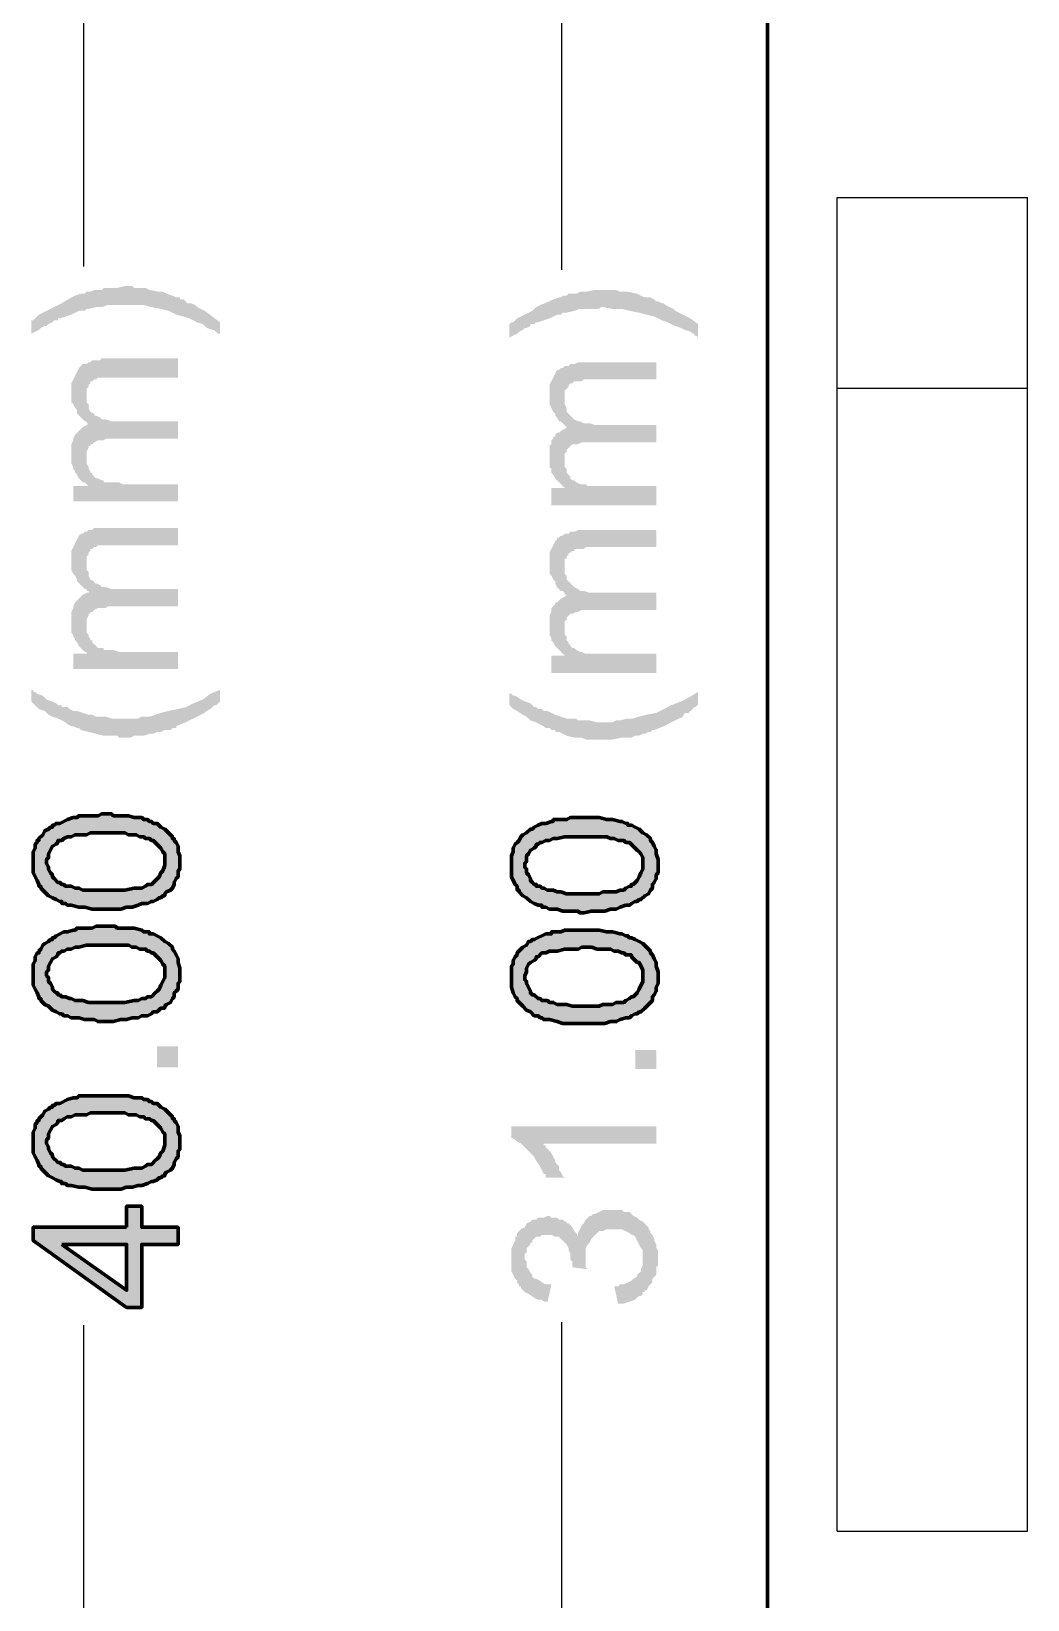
# Model space of a CAD drawing. Header units: millimetres. Extents: x 0.6 to 86.1, y 0.6 to 60.6.
# Drawn here: x 0.64 to 13.92, y 19.22 to 40.13 of the extents above; entities that cross this region are included whole.
import ezdxf

# ---------------------------------------------------------------- set-up
doc = ezdxf.new("R2010")
doc.units = ezdxf.units.MM
doc.layers.add('PDF3_0', color=7, linetype='Continuous')

msp = doc.modelspace()

# ---------------------------------------------------------------- hatches: boundary and pattern name
at = {"layer": 'PDF3_0', "true_color": 0x008000}
for points in [[(0.635, 36.277), (0.661, 36.277), (0.711, 36.328), (0.736, 36.353), (0.889, 36.43), (0.939, 36.454), (1.041, 36.505), (1.168, 36.582), (1.219, 36.607), (1.296, 36.633), (1.346, 36.633), (1.371, 36.658), (1.422, 36.658), (1.473, 36.683), (1.575, 36.683), (1.6, 36.709), (1.778, 36.709), (1.88, 36.734), (1.981, 36.734), (2.006, 36.709), (2.159, 36.709), (2.21, 36.683), (2.337, 36.658), (2.387, 36.658), (2.438, 36.633), (2.515, 36.607), (2.566, 36.582), (2.616, 36.582), (2.616, 36.556), (2.667, 36.556), (2.718, 36.505), (2.769, 36.505), (2.819, 36.48), (2.845, 36.454), (2.947, 36.404), (3.048, 36.328), (3.15, 36.251), (3.15, 36.099), (3.124, 36.099), (3.073, 36.15), (3.048, 36.15), (2.972, 36.176), (2.921, 36.227), (2.845, 36.251), (2.743, 36.302), (2.667, 36.328), (2.566, 36.353), (2.464, 36.404), (2.363, 36.43), (2.235, 36.454), (2.134, 36.48), (1.651, 36.48), (1.575, 36.454), (1.499, 36.454), (1.397, 36.43), (1.371, 36.43), (1.346, 36.404), (1.27, 36.404), (1.168, 36.353), (1.092, 36.328), (1.016, 36.302), (0.99, 36.302), (0.99, 36.277), (0.939, 36.277), (0.915, 36.251), (0.864, 36.227), (0.838, 36.201), (0.813, 36.201), (0.762, 36.176), (0.736, 36.15), (0.686, 36.125), (0.635, 36.099), (0.635, 36.251)], [(7.01, 36.227), (7.036, 36.251), (7.061, 36.251), (7.087, 36.277), (7.112, 36.302), (7.265, 36.379), (7.315, 36.404), (7.366, 36.454), (7.417, 36.48), (7.544, 36.531), (7.594, 36.556), (7.671, 36.582), (7.696, 36.582), (7.721, 36.607), (7.772, 36.607), (7.798, 36.633), (7.9, 36.633), (7.95, 36.658), (8.026, 36.658), (8.153, 36.683), (8.433, 36.683), (8.484, 36.658), (8.585, 36.658), (8.712, 36.633), (8.763, 36.607), (8.814, 36.582), (8.89, 36.582), (8.94, 36.556), (8.966, 36.531), (8.991, 36.531), (9.042, 36.505), (9.068, 36.505), (9.093, 36.48), (9.144, 36.454), (9.194, 36.43), (9.22, 36.404), (9.322, 36.353), (9.423, 36.302), (9.525, 36.227), (9.525, 36.048), (9.5, 36.074), (9.474, 36.074), (9.474, 36.099), (9.449, 36.099), (9.423, 36.125), (9.348, 36.15), (9.297, 36.176), (9.22, 36.201), (9.119, 36.251), (9.042, 36.277), (8.94, 36.328), (8.839, 36.353), (8.737, 36.379), (8.61, 36.404), (8.509, 36.43), (8.382, 36.43), (8.255, 36.454), (8.23, 36.454), (8.204, 36.43), (7.95, 36.43), (7.874, 36.404), (7.772, 36.379), (7.721, 36.379), (7.696, 36.353), (7.645, 36.353), (7.544, 36.302), (7.468, 36.277), (7.391, 36.251), (7.366, 36.251), (7.34, 36.227), (7.29, 36.227), (7.29, 36.201), (7.239, 36.176), (7.214, 36.176), (7.188, 36.15), (7.137, 36.125), (7.112, 36.099), (7.061, 36.074), (7.01, 36.048)], [(1.168, 35.363), (1.168, 35.388), (1.168, 35.439), (1.245, 35.591), (1.27, 35.642), (1.321, 35.693), (1.371, 35.693), (1.397, 35.718), (1.422, 35.718), (1.448, 35.744), (1.549, 35.744), (1.575, 35.769), (2.591, 35.769), (2.591, 35.515), (1.524, 35.515), (1.499, 35.489), (1.473, 35.489), (1.448, 35.464), (1.422, 35.464), (1.422, 35.439), (1.397, 35.414), (1.397, 35.388), (1.371, 35.363), (1.371, 35.185), (1.397, 35.16), (1.397, 35.109), (1.422, 35.058), (1.473, 35.032), (1.473, 35.007), (1.499, 35.007), (1.549, 34.982), (1.575, 34.956), (1.626, 34.956), (1.702, 34.931), (2.591, 34.931), (2.591, 34.702), (1.626, 34.702), (1.6, 34.677), (1.524, 34.677), (1.473, 34.651), (1.448, 34.626), (1.422, 34.626), (1.422, 34.601), (1.397, 34.601), (1.397, 34.575), (1.371, 34.524), (1.371, 34.372), (1.397, 34.321), (1.397, 34.296), (1.422, 34.27), (1.422, 34.245), (1.448, 34.245), (1.448, 34.219), (1.473, 34.195), (1.499, 34.169), (1.524, 34.169), (1.575, 34.144), (1.6, 34.144), (1.6, 34.118), (1.803, 34.118), (1.854, 34.093), (2.591, 34.093), (2.591, 33.864), (1.194, 33.864), (1.194, 34.067), (1.397, 34.067), (1.346, 34.118), (1.321, 34.118), (1.27, 34.169), (1.245, 34.219), (1.219, 34.245), (1.219, 34.27), (1.194, 34.296), (1.194, 34.321), (1.168, 34.372), (1.168, 34.626), (1.194, 34.677), (1.194, 34.702), (1.219, 34.753), (1.27, 34.804), (1.296, 34.829), (1.321, 34.854), (1.371, 34.88), (1.397, 34.905), (1.371, 34.905), (1.371, 34.931), (1.346, 34.931), (1.321, 34.956), (1.27, 35.007), (1.245, 35.032), (1.245, 35.083), (1.219, 35.109), (1.194, 35.16), (1.168, 35.185), (1.168, 35.337)], [(7.544, 35.312), (7.544, 35.337), (7.544, 35.363), (7.544, 35.414), (7.569, 35.464), (7.645, 35.617), (7.671, 35.617), (7.696, 35.642), (7.721, 35.642), (7.747, 35.667), (7.798, 35.667), (7.823, 35.693), (7.874, 35.693), (7.924, 35.718), (8.966, 35.718), (8.966, 35.489), (8.001, 35.489), (7.975, 35.464), (7.874, 35.464), (7.849, 35.439), (7.823, 35.439), (7.798, 35.414), (7.798, 35.388), (7.747, 35.337), (7.747, 35.16), (7.772, 35.109), (7.772, 35.058), (7.798, 35.032), (7.849, 34.982), (7.874, 34.956), (7.924, 34.931), (7.95, 34.931), (8.001, 34.905), (8.077, 34.905), (8.153, 34.88), (8.966, 34.88), (8.966, 34.651), (7.975, 34.651), (7.924, 34.626), (7.849, 34.626), (7.823, 34.601), (7.772, 34.55), (7.772, 34.524), (7.747, 34.499), (7.747, 34.321), (7.772, 34.296), (7.772, 34.245), (7.798, 34.219), (7.823, 34.195), (7.823, 34.169), (7.849, 34.144), (7.874, 34.144), (7.9, 34.118), (7.95, 34.093), (8.026, 34.093), (8.052, 34.067), (8.966, 34.067), (8.966, 33.813), (7.569, 33.813), (7.569, 34.042), (7.747, 34.042), (7.721, 34.067), (7.696, 34.093), (7.62, 34.169), (7.594, 34.219), (7.569, 34.245), (7.569, 34.296), (7.544, 34.321), (7.544, 34.601), (7.569, 34.626), (7.569, 34.677), (7.594, 34.702), (7.594, 34.728), (7.62, 34.728), (7.62, 34.753), (7.645, 34.779), (7.671, 34.779), (7.696, 34.804), (7.747, 34.829), (7.772, 34.854), (7.721, 34.905), (7.696, 34.931), (7.671, 34.931), (7.645, 34.982), (7.62, 35.007), (7.62, 35.032), (7.594, 35.058), (7.544, 35.16)], [(1.168, 33.128), (1.168, 33.153), (1.168, 33.203), (1.245, 33.356), (1.27, 33.407), (1.296, 33.432), (1.321, 33.432), (1.346, 33.458), (1.371, 33.458), (1.397, 33.483), (1.448, 33.483), (1.473, 33.509), (2.591, 33.509), (2.591, 33.28), (1.524, 33.28), (1.499, 33.254), (1.473, 33.254), (1.448, 33.229), (1.422, 33.229), (1.422, 33.203), (1.397, 33.179), (1.397, 33.153), (1.371, 33.128), (1.371, 32.95), (1.397, 32.925), (1.397, 32.874), (1.422, 32.823), (1.473, 32.797), (1.473, 32.772), (1.499, 32.772), (1.549, 32.747), (1.575, 32.721), (1.626, 32.721), (1.702, 32.696), (2.591, 32.696), (2.591, 32.467), (1.651, 32.467), (1.626, 32.442), (1.524, 32.442), (1.473, 32.416), (1.448, 32.391), (1.422, 32.391), (1.422, 32.366), (1.397, 32.366), (1.397, 32.34), (1.371, 32.289), (1.371, 32.112), (1.397, 32.086), (1.397, 32.061), (1.422, 32.035), (1.422, 32.01), (1.448, 32.01), (1.448, 31.984), (1.473, 31.96), (1.524, 31.909), (1.6, 31.909), (1.6, 31.883), (1.727, 31.883), (1.803, 31.858), (2.591, 31.858), (2.591, 31.629), (1.194, 31.629), (1.194, 31.832), (1.371, 31.832), (1.371, 31.858), (1.346, 31.858), (1.321, 31.883), (1.27, 31.934), (1.245, 31.984), (1.219, 32.01), (1.219, 32.035), (1.194, 32.061), (1.194, 32.086), (1.168, 32.112), (1.168, 32.391), (1.194, 32.442), (1.194, 32.467), (1.219, 32.518), (1.27, 32.569), (1.296, 32.594), (1.321, 32.619), (1.371, 32.645), (1.397, 32.645), (1.397, 32.67), (1.371, 32.67), (1.371, 32.696), (1.346, 32.696), (1.321, 32.721), (1.27, 32.772), (1.245, 32.797), (1.245, 32.823), (1.219, 32.874), (1.194, 32.899), (1.168, 32.95), (1.168, 33.102)], [(7.544, 33.077), (7.544, 33.102), (7.544, 33.128), (7.544, 33.179), (7.569, 33.229), (7.62, 33.331), (7.645, 33.356), (7.645, 33.382), (7.671, 33.382), (7.696, 33.407), (7.721, 33.407), (7.747, 33.432), (7.798, 33.432), (7.823, 33.458), (7.874, 33.458), (7.924, 33.483), (8.966, 33.483), (8.966, 33.254), (8.026, 33.254), (8.001, 33.229), (7.874, 33.229), (7.874, 33.203), (7.849, 33.203), (7.823, 33.179), (7.798, 33.179), (7.798, 33.153), (7.772, 33.128), (7.772, 33.102), (7.747, 33.102), (7.747, 32.899), (7.772, 32.874), (7.772, 32.823), (7.798, 32.797), (7.849, 32.747), (7.874, 32.721), (7.924, 32.696), (7.95, 32.67), (8.001, 32.67), (8.077, 32.645), (8.966, 32.645), (8.966, 32.416), (7.975, 32.416), (7.924, 32.391), (7.9, 32.391), (7.849, 32.366), (7.823, 32.366), (7.772, 32.315), (7.772, 32.289), (7.747, 32.264), (7.747, 32.086), (7.772, 32.061), (7.772, 32.01), (7.798, 31.984), (7.798, 31.96), (7.823, 31.96), (7.823, 31.934), (7.849, 31.909), (7.874, 31.909), (7.9, 31.883), (7.95, 31.858), (7.975, 31.858), (8.026, 31.832), (8.966, 31.832), (8.966, 31.578), (7.569, 31.578), (7.569, 31.807), (7.747, 31.807), (7.721, 31.832), (7.696, 31.858), (7.62, 31.934), (7.594, 31.984), (7.569, 32.01), (7.569, 32.035), (7.544, 32.086), (7.544, 32.34), (7.569, 32.391), (7.569, 32.442), (7.62, 32.493), (7.62, 32.518), (7.645, 32.518), (7.696, 32.569), (7.747, 32.594), (7.772, 32.619), (7.747, 32.619), (7.747, 32.645), (7.721, 32.67), (7.696, 32.67), (7.645, 32.721), (7.62, 32.772), (7.62, 32.797), (7.594, 32.823), (7.569, 32.874), (7.544, 32.899)], [(0.635, 31.35), (0.661, 31.35), (0.661, 31.324), (0.686, 31.324), (0.711, 31.299), (0.787, 31.273), (0.838, 31.222), (0.915, 31.197), (0.965, 31.172), (0.99, 31.147), (1.041, 31.147), (1.041, 31.121), (1.118, 31.121), (1.143, 31.096), (1.194, 31.07), (1.245, 31.07), (1.321, 31.045), (1.397, 31.019), (1.448, 31.019), (1.499, 30.994), (1.626, 30.994), (1.702, 30.969), (2.057, 30.969), (2.108, 30.994), (2.21, 30.994), (2.363, 31.045), (2.464, 31.07), (2.591, 31.096), (2.692, 31.121), (2.794, 31.172), (2.921, 31.222), (3.022, 31.299), (3.15, 31.35), (3.15, 31.197), (3.124, 31.172), (3.099, 31.147), (3.073, 31.147), (3.022, 31.096), (2.972, 31.07), (2.947, 31.045), (2.845, 30.994), (2.794, 30.969), (2.743, 30.944), (2.692, 30.918), (2.566, 30.867), (2.566, 30.842), (2.515, 30.842), (2.489, 30.816), (2.413, 30.816), (2.363, 30.791), (2.312, 30.791), (2.261, 30.766), (2.21, 30.766), (2.134, 30.74), (2.006, 30.74), (1.955, 30.715), (1.803, 30.715), (1.778, 30.74), (1.6, 30.74), (1.499, 30.766), (1.397, 30.791), (1.296, 30.816), (1.27, 30.842), (1.245, 30.842), (1.194, 30.867), (1.168, 30.867), (1.118, 30.893), (1.092, 30.918), (0.99, 30.969), (0.915, 30.994), (0.864, 31.019), (0.813, 31.07), (0.736, 31.096), (0.686, 31.147), (0.635, 31.197)], [(7.01, 31.324), (7.01, 31.299), (7.036, 31.299), (7.061, 31.273), (7.087, 31.273), (7.163, 31.222), (7.214, 31.197), (7.29, 31.172), (7.34, 31.121), (7.366, 31.121), (7.391, 31.096), (7.442, 31.096), (7.468, 31.07), (7.518, 31.07), (7.62, 31.019), (7.696, 30.994), (7.772, 30.969), (7.9, 30.969), (7.924, 30.944), (8.077, 30.944), (8.179, 30.918), (8.382, 30.918), (8.433, 30.944), (8.484, 30.944), (8.585, 30.969), (8.661, 30.969), (8.737, 30.994), (8.839, 31.019), (8.966, 31.045), (9.068, 31.096), (9.169, 31.147), (9.297, 31.197), (9.398, 31.248), (9.525, 31.324), (9.525, 31.147), (9.5, 31.147), (9.5, 31.121), (9.474, 31.121), (9.398, 31.045), (9.348, 31.045), (9.322, 30.994), (9.271, 30.969), (9.169, 30.918), (9.119, 30.893), (9.068, 30.867), (8.94, 30.816), (8.916, 30.816), (8.89, 30.791), (8.865, 30.791), (8.814, 30.766), (8.788, 30.766), (8.737, 30.74), (8.687, 30.74), (8.636, 30.715), (8.509, 30.715), (8.382, 30.689), (8.026, 30.689), (7.975, 30.715), (7.874, 30.715), (7.772, 30.74), (7.671, 30.791), (7.62, 30.791), (7.62, 30.816), (7.569, 30.816), (7.544, 30.842), (7.493, 30.842), (7.468, 30.867), (7.366, 30.918), (7.29, 30.944), (7.239, 30.994), (7.188, 31.019), (7.112, 31.07), (7.061, 31.096), (7.01, 31.147)], [(2.591, 26.6), (2.591, 26.32), (2.312, 26.32), (2.312, 26.6)], [(8.966, 26.549), (8.966, 26.296), (8.687, 26.296), (8.687, 26.549)], [(8.966, 25.533), (8.966, 25.304), (7.442, 25.304), (7.468, 25.304), (7.468, 25.28), (7.493, 25.28), (7.493, 25.254), (7.518, 25.229), (7.569, 25.178), (7.594, 25.127), (7.62, 25.077), (7.62, 25.051), (7.671, 25), (7.671, 24.949), (7.696, 24.924), (7.721, 24.873), (7.747, 24.848), (7.493, 24.848), (7.493, 24.898), (7.468, 24.898), (7.417, 25), (7.366, 25.077), (7.34, 25.127), (7.29, 25.178), (7.214, 25.254), (7.163, 25.304), (7.112, 25.33), (7.087, 25.355), (7.036, 25.381), (7.036, 25.533)], [(7.036, 23.832), (7.036, 23.857), (7.036, 23.908), (7.087, 24.01), (7.087, 24.061), (7.112, 24.061), (7.112, 24.111), (7.163, 24.162), (7.214, 24.187), (7.239, 24.238), (7.29, 24.264), (7.315, 24.289), (7.366, 24.289), (7.391, 24.314), (7.468, 24.314), (7.518, 24.34), (7.544, 24.34), (7.569, 24.314), (7.645, 24.314), (7.671, 24.289), (7.721, 24.289), (7.747, 24.264), (7.772, 24.264), (7.772, 24.238), (7.798, 24.238), (7.849, 24.187), (7.874, 24.136), (7.9, 24.111), (7.924, 24.061), (7.924, 24.111), (7.975, 24.213), (8.001, 24.238), (8.026, 24.289), (8.077, 24.34), (8.103, 24.34), (8.128, 24.365), (8.153, 24.365), (8.255, 24.416), (8.509, 24.416), (8.534, 24.391), (8.61, 24.391), (8.661, 24.34), (8.712, 24.314), (8.737, 24.289), (8.788, 24.264), (8.865, 24.187), (8.865, 24.162), (8.89, 24.136), (8.89, 24.111), (8.916, 24.085), (8.94, 24.035), (8.94, 24.01), (8.966, 23.959), (8.966, 23.908), (8.991, 23.882), (8.991, 23.679), (8.966, 23.654), (8.966, 23.552), (8.916, 23.501), (8.916, 23.451), (8.865, 23.4), (8.839, 23.349), (8.814, 23.349), (8.814, 23.324), (8.788, 23.324), (8.788, 23.298), (8.763, 23.273), (8.737, 23.273), (8.687, 23.222), (8.534, 23.171), (8.458, 23.171), (8.407, 23.4), (8.458, 23.4), (8.484, 23.426), (8.534, 23.426), (8.585, 23.451), (8.636, 23.476), (8.661, 23.501), (8.712, 23.527), (8.712, 23.552), (8.737, 23.578), (8.763, 23.603), (8.763, 23.629), (8.788, 23.679), (8.788, 23.882), (8.763, 23.908), (8.737, 23.959), (8.712, 24.01), (8.687, 24.061), (8.661, 24.085), (8.636, 24.085), (8.61, 24.111), (8.56, 24.136), (8.509, 24.162), (8.306, 24.162), (8.255, 24.136), (8.204, 24.136), (8.179, 24.111), (8.128, 24.061), (8.103, 24.035), (8.077, 23.984), (8.052, 23.959), (8.026, 23.908), (8.026, 23.654), (8.052, 23.629), (7.849, 23.654), (7.849, 23.73), (7.823, 23.755), (7.823, 23.832), (7.798, 23.882), (7.798, 23.908), (7.772, 23.959), (7.721, 24.01), (7.696, 24.035), (7.671, 24.061), (7.62, 24.061), (7.569, 24.085), (7.442, 24.085), (7.417, 24.061), (7.366, 24.061), (7.315, 24.01), (7.315, 23.984), (7.29, 23.984), (7.29, 23.959), (7.239, 23.908), (7.239, 23.857), (7.214, 23.832), (7.214, 23.755), (7.239, 23.73), (7.239, 23.654), (7.265, 23.629), (7.29, 23.578), (7.315, 23.552), (7.315, 23.527), (7.34, 23.501), (7.366, 23.501), (7.417, 23.476), (7.442, 23.451), (7.493, 23.426), (7.569, 23.426), (7.518, 23.197), (7.468, 23.197), (7.442, 23.222), (7.391, 23.222), (7.34, 23.248), (7.265, 23.298), (7.214, 23.324), (7.163, 23.375), (7.163, 23.4), (7.137, 23.4), (7.137, 23.426), (7.112, 23.451), (7.112, 23.476), (7.087, 23.501), (7.036, 23.603), (7.036, 23.781)]]:
    msp.add_hatch(color=96, dxfattribs=at).paths.add_polyline_path(points, flags=16)
h = msp.add_hatch(color=96, dxfattribs=at)
h.paths.add_polyline_path([(0.661, 29.115), (0.661, 29.14), (0.661, 29.191), (0.686, 29.242), (0.686, 29.293), (0.711, 29.318), (0.711, 29.344), (0.736, 29.344), (0.736, 29.368), (0.787, 29.419), (0.813, 29.47), (0.864, 29.496), (0.889, 29.521), (0.915, 29.521), (0.915, 29.547), (0.939, 29.547), (0.965, 29.572), (1.016, 29.572), (1.118, 29.622), (1.194, 29.648), (1.245, 29.648), (1.27, 29.673), (1.524, 29.673), (1.575, 29.699), (1.702, 29.699), (1.727, 29.673), (1.931, 29.673), (2.006, 29.648), (2.108, 29.648), (2.134, 29.622), (2.184, 29.622), (2.21, 29.597), (2.235, 29.597), (2.261, 29.572), (2.312, 29.572), (2.363, 29.521), (2.413, 29.496), (2.515, 29.394), (2.515, 29.368), (2.54, 29.368), (2.54, 29.344), (2.566, 29.318), (2.591, 29.267), (2.591, 29.191), (2.616, 29.14), (2.616, 28.962), (2.591, 28.937), (2.591, 28.861), (2.566, 28.835), (2.54, 28.784), (2.54, 28.759), (2.515, 28.708), (2.489, 28.683), (2.438, 28.657), (2.413, 28.632), (2.413, 28.606), (2.387, 28.606), (2.363, 28.581), (2.337, 28.581), (2.312, 28.556), (2.261, 28.531), (2.235, 28.531), (2.184, 28.505), (2.108, 28.505), (2.057, 28.48), (1.981, 28.454), (1.905, 28.454), (1.829, 28.429), (1.448, 28.429), (1.346, 28.454), (1.27, 28.454), (1.168, 28.48), (1.118, 28.48), (1.092, 28.505), (1.041, 28.505), (1.041, 28.531), (1.016, 28.531), (0.965, 28.556), (0.915, 28.581), (0.864, 28.606), (0.762, 28.708), (0.762, 28.734), (0.736, 28.734), (0.736, 28.759), (0.711, 28.81), (0.661, 28.912), (0.661, 29.089)])
h.paths.add_polyline_path([(0.838, 29.064), (0.838, 29.038), (0.864, 28.987), (0.864, 28.962), (0.889, 28.912), (0.915, 28.886), (0.915, 28.861), (0.939, 28.835), (0.99, 28.784), (1.016, 28.784), (1.041, 28.759), (1.067, 28.759), (1.092, 28.734), (1.168, 28.734), (1.219, 28.708), (1.27, 28.708), (1.321, 28.683), (1.88, 28.683), (2.006, 28.708), (2.108, 28.708), (2.159, 28.734), (2.184, 28.759), (2.235, 28.759), (2.337, 28.861), (2.363, 28.912), (2.387, 28.937), (2.413, 29.013), (2.413, 29.165), (2.387, 29.191), (2.363, 29.242), (2.261, 29.344), (2.235, 29.344), (2.21, 29.368), (2.159, 29.368), (2.134, 29.394), (2.083, 29.394), (2.032, 29.419), (1.931, 29.419), (1.88, 29.445), (1.422, 29.445), (1.371, 29.419), (1.219, 29.419), (1.168, 29.394), (1.118, 29.394), (1.067, 29.368), (1.041, 29.344), (0.99, 29.344), (0.99, 29.318), (0.965, 29.293), (0.915, 29.267), (0.864, 29.165), (0.864, 29.115), (0.838, 29.089)], flags=16)
h = msp.add_hatch(color=96, dxfattribs=at)
h.paths.add_polyline_path([(7.036, 29.064), (7.036, 29.115), (7.036, 29.14), (7.061, 29.191), (7.061, 29.242), (7.087, 29.293), (7.112, 29.318), (7.137, 29.344), (7.163, 29.394), (7.188, 29.419), (7.239, 29.445), (7.29, 29.496), (7.315, 29.496), (7.34, 29.521), (7.391, 29.547), (7.442, 29.572), (7.493, 29.572), (7.569, 29.597), (7.594, 29.597), (7.594, 29.622), (7.772, 29.622), (7.823, 29.648), (8.204, 29.648), (8.306, 29.622), (8.382, 29.622), (8.484, 29.597), (8.509, 29.597), (8.56, 29.572), (8.585, 29.572), (8.585, 29.547), (8.636, 29.547), (8.687, 29.521), (8.737, 29.496), (8.788, 29.445), (8.839, 29.419), (8.89, 29.368), (8.89, 29.344), (8.916, 29.318), (8.94, 29.267), (8.966, 29.216), (8.966, 29.165), (8.991, 29.089), (8.991, 28.912), (8.966, 28.886), (8.966, 28.835), (8.94, 28.784), (8.916, 28.759), (8.916, 28.708), (8.89, 28.683), (8.865, 28.632), (8.814, 28.606), (8.763, 28.556), (8.737, 28.556), (8.712, 28.531), (8.687, 28.531), (8.636, 28.505), (8.61, 28.48), (8.56, 28.48), (8.484, 28.454), (8.433, 28.429), (8.356, 28.429), (8.281, 28.403), (8.103, 28.403), (8.001, 28.378), (7.95, 28.378), (7.924, 28.403), (7.721, 28.403), (7.645, 28.429), (7.544, 28.429), (7.493, 28.454), (7.442, 28.454), (7.442, 28.48), (7.391, 28.48), (7.34, 28.505), (7.29, 28.531), (7.239, 28.581), (7.188, 28.606), (7.137, 28.657), (7.137, 28.683), (7.112, 28.683), (7.112, 28.734), (7.087, 28.759), (7.036, 28.861), (7.036, 29.038)])
h.paths.add_polyline_path([(7.214, 29.013), (7.214, 28.987), (7.239, 28.962), (7.239, 28.912), (7.265, 28.886), (7.29, 28.835), (7.29, 28.81), (7.315, 28.784), (7.34, 28.759), (7.366, 28.759), (7.366, 28.734), (7.417, 28.734), (7.442, 28.708), (7.468, 28.708), (7.518, 28.683), (7.594, 28.683), (7.645, 28.657), (7.696, 28.657), (7.772, 28.632), (8.204, 28.632), (8.255, 28.657), (8.433, 28.657), (8.484, 28.683), (8.534, 28.683), (8.56, 28.708), (8.61, 28.734), (8.636, 28.734), (8.636, 28.759), (8.661, 28.759), (8.712, 28.81), (8.737, 28.861), (8.763, 28.912), (8.788, 28.962), (8.788, 29.115), (8.763, 29.165), (8.737, 29.191), (8.712, 29.216), (8.61, 29.318), (8.56, 29.318), (8.534, 29.344), (8.458, 29.344), (8.407, 29.368), (8.356, 29.368), (8.306, 29.394), (7.747, 29.394), (7.645, 29.368), (7.594, 29.368), (7.544, 29.344), (7.493, 29.344), (7.442, 29.318), (7.417, 29.318), (7.391, 29.293), (7.366, 29.293), (7.366, 29.267), (7.34, 29.242), (7.29, 29.216), (7.265, 29.165), (7.239, 29.14), (7.239, 29.064), (7.214, 29.038)], flags=16)
h = msp.add_hatch(color=96, dxfattribs=at)
h.paths.add_polyline_path([(0.661, 27.616), (0.661, 27.667), (0.661, 27.693), (0.686, 27.743), (0.686, 27.794), (0.711, 27.845), (0.736, 27.845), (0.736, 27.87), (0.762, 27.896), (0.787, 27.946), (0.813, 27.971), (0.864, 27.997), (0.889, 28.022), (0.915, 28.022), (0.915, 28.048), (0.939, 28.048), (0.965, 28.073), (1.067, 28.124), (1.118, 28.124), (1.194, 28.149), (1.219, 28.149), (1.245, 28.175), (1.448, 28.175), (1.499, 28.2), (1.752, 28.2), (1.778, 28.175), (2.006, 28.175), (2.108, 28.149), (2.134, 28.124), (2.21, 28.124), (2.21, 28.099), (2.261, 28.099), (2.363, 28.048), (2.413, 27.997), (2.464, 27.971), (2.515, 27.921), (2.515, 27.896), (2.54, 27.87), (2.566, 27.819), (2.591, 27.768), (2.591, 27.718), (2.616, 27.642), (2.616, 27.464), (2.591, 27.438), (2.591, 27.362), (2.566, 27.336), (2.54, 27.312), (2.54, 27.261), (2.515, 27.235), (2.489, 27.184), (2.438, 27.159), (2.413, 27.133), (2.413, 27.109), (2.363, 27.109), (2.312, 27.058), (2.261, 27.058), (2.235, 27.032), (2.184, 27.007), (2.108, 27.007), (2.057, 26.981), (1.981, 26.981), (1.905, 26.956), (1.829, 26.956), (1.727, 26.93), (1.524, 26.93), (1.473, 26.956), (1.346, 26.956), (1.27, 26.981), (1.168, 26.981), (1.118, 27.007), (1.067, 27.007), (1.041, 27.032), (1.016, 27.032), (0.965, 27.058), (0.915, 27.083), (0.864, 27.133), (0.813, 27.159), (0.762, 27.21), (0.762, 27.235), (0.736, 27.235), (0.736, 27.261), (0.711, 27.312), (0.686, 27.362), (0.661, 27.413), (0.661, 27.591)])
h.paths.add_polyline_path([(0.838, 27.565), (0.838, 27.54), (0.864, 27.515), (0.864, 27.464), (0.889, 27.438), (0.915, 27.387), (0.915, 27.362), (0.939, 27.336), (0.965, 27.312), (0.99, 27.312), (0.99, 27.286), (1.016, 27.286), (1.041, 27.261), (1.092, 27.261), (1.143, 27.235), (1.168, 27.235), (1.219, 27.21), (1.321, 27.21), (1.397, 27.184), (1.88, 27.184), (2.006, 27.21), (2.057, 27.21), (2.108, 27.235), (2.159, 27.235), (2.184, 27.261), (2.235, 27.261), (2.286, 27.312), (2.312, 27.336), (2.337, 27.362), (2.363, 27.413), (2.387, 27.464), (2.413, 27.515), (2.413, 27.667), (2.387, 27.693), (2.363, 27.743), (2.261, 27.845), (2.235, 27.845), (2.21, 27.87), (2.184, 27.87), (2.159, 27.896), (2.083, 27.896), (2.032, 27.921), (1.981, 27.921), (1.931, 27.946), (1.371, 27.946), (1.27, 27.921), (1.219, 27.921), (1.168, 27.896), (1.118, 27.896), (1.067, 27.87), (1.041, 27.87), (1.016, 27.845), (0.99, 27.845), (0.99, 27.819), (0.965, 27.794), (0.915, 27.768), (0.889, 27.718), (0.864, 27.667), (0.864, 27.616), (0.838, 27.591)], flags=16)
h = msp.add_hatch(color=96, dxfattribs=at)
h.paths.add_polyline_path([(7.036, 27.591), (7.036, 27.616), (7.036, 27.667), (7.061, 27.693), (7.061, 27.743), (7.087, 27.794), (7.112, 27.819), (7.112, 27.845), (7.188, 27.921), (7.239, 27.946), (7.265, 27.997), (7.29, 27.997), (7.315, 28.022), (7.34, 28.022), (7.493, 28.099), (7.569, 28.099), (7.569, 28.124), (7.696, 28.124), (7.747, 28.149), (8.204, 28.149), (8.306, 28.124), (8.382, 28.124), (8.484, 28.099), (8.509, 28.099), (8.56, 28.073), (8.585, 28.073), (8.61, 28.048), (8.636, 28.048), (8.687, 28.022), (8.737, 27.997), (8.788, 27.971), (8.839, 27.921), (8.89, 27.87), (8.89, 27.845), (8.916, 27.819), (8.94, 27.768), (8.966, 27.718), (8.966, 27.667), (8.991, 27.591), (8.991, 27.438), (8.966, 27.387), (8.966, 27.336), (8.94, 27.286), (8.916, 27.261), (8.916, 27.21), (8.865, 27.159), (8.814, 27.109), (8.763, 27.058), (8.737, 27.058), (8.712, 27.032), (8.687, 27.032), (8.636, 27.007), (8.61, 26.981), (8.56, 26.981), (8.484, 26.956), (8.433, 26.93), (8.356, 26.93), (8.281, 26.905), (7.721, 26.905), (7.645, 26.93), (7.544, 26.956), (7.468, 26.956), (7.442, 26.981), (7.417, 26.981), (7.391, 27.007), (7.34, 27.007), (7.29, 27.058), (7.239, 27.083), (7.188, 27.133), (7.112, 27.21), (7.112, 27.235), (7.087, 27.261), (7.061, 27.312), (7.036, 27.387), (7.036, 27.54)])
h.paths.add_polyline_path([(7.214, 27.515), (7.214, 27.489), (7.239, 27.464), (7.239, 27.438), (7.29, 27.336), (7.29, 27.312), (7.315, 27.286), (7.34, 27.286), (7.391, 27.235), (7.417, 27.235), (7.442, 27.21), (7.518, 27.21), (7.544, 27.184), (7.594, 27.184), (7.645, 27.159), (7.772, 27.159), (7.849, 27.133), (8.204, 27.133), (8.255, 27.159), (8.382, 27.159), (8.433, 27.184), (8.534, 27.184), (8.56, 27.21), (8.61, 27.235), (8.636, 27.261), (8.661, 27.261), (8.712, 27.312), (8.737, 27.362), (8.788, 27.464), (8.788, 27.616), (8.737, 27.718), (8.712, 27.718), (8.687, 27.743), (8.636, 27.794), (8.636, 27.819), (8.56, 27.819), (8.534, 27.845), (8.509, 27.845), (8.458, 27.87), (8.407, 27.87), (8.356, 27.896), (8.179, 27.896), (8.103, 27.921), (7.975, 27.921), (7.924, 27.896), (7.747, 27.896), (7.645, 27.87), (7.544, 27.87), (7.493, 27.845), (7.442, 27.845), (7.391, 27.794), (7.366, 27.794), (7.366, 27.768), (7.34, 27.743), (7.29, 27.718), (7.265, 27.693), (7.239, 27.642), (7.239, 27.591), (7.214, 27.54)], flags=16)
h = msp.add_hatch(color=96, dxfattribs=at)
h.paths.add_polyline_path([(0.661, 25.381), (0.661, 25.406), (0.661, 25.457), (0.686, 25.508), (0.686, 25.559), (0.711, 25.584), (0.711, 25.61), (0.736, 25.61), (0.736, 25.635), (0.787, 25.686), (0.813, 25.736), (0.864, 25.762), (0.889, 25.787), (0.915, 25.787), (0.915, 25.813), (0.939, 25.813), (0.965, 25.838), (1.016, 25.838), (1.118, 25.889), (1.194, 25.914), (1.245, 25.914), (1.27, 25.94), (1.931, 25.94), (2.006, 25.914), (2.108, 25.914), (2.134, 25.889), (2.184, 25.889), (2.21, 25.864), (2.235, 25.864), (2.261, 25.838), (2.312, 25.838), (2.363, 25.787), (2.413, 25.762), (2.464, 25.711), (2.515, 25.661), (2.515, 25.635), (2.54, 25.635), (2.54, 25.61), (2.566, 25.584), (2.591, 25.533), (2.591, 25.457), (2.616, 25.406), (2.616, 25.229), (2.591, 25.203), (2.591, 25.127), (2.566, 25.101), (2.54, 25.051), (2.54, 25.026), (2.515, 24.975), (2.489, 24.949), (2.438, 24.924), (2.413, 24.898), (2.413, 24.873), (2.387, 24.873), (2.363, 24.848), (2.337, 24.848), (2.312, 24.822), (2.261, 24.797), (2.235, 24.797), (2.184, 24.771), (2.108, 24.746), (2.057, 24.746), (1.981, 24.72), (1.905, 24.72), (1.829, 24.695), (1.448, 24.695), (1.346, 24.72), (1.27, 24.72), (1.168, 24.746), (1.118, 24.746), (1.092, 24.771), (1.041, 24.771), (1.041, 24.797), (1.016, 24.797), (0.965, 24.822), (0.915, 24.848), (0.864, 24.873), (0.813, 24.924), (0.762, 24.975), (0.762, 25), (0.736, 25), (0.736, 25.026), (0.711, 25.077), (0.686, 25.127), (0.661, 25.178), (0.661, 25.355)])
h.paths.add_polyline_path([(0.838, 25.33), (0.838, 25.304), (0.864, 25.254), (0.864, 25.229), (0.889, 25.178), (0.915, 25.152), (0.915, 25.127), (0.939, 25.101), (0.965, 25.077), (0.99, 25.051), (1.016, 25.051), (1.041, 25.026), (1.067, 25.026), (1.092, 25), (1.168, 25), (1.219, 24.975), (1.27, 24.975), (1.321, 24.949), (1.88, 24.949), (2.006, 24.975), (2.108, 24.975), (2.159, 25), (2.184, 25.026), (2.235, 25.026), (2.286, 25.077), (2.312, 25.101), (2.337, 25.127), (2.363, 25.178), (2.387, 25.203), (2.413, 25.28), (2.413, 25.432), (2.387, 25.457), (2.363, 25.508), (2.261, 25.61), (2.235, 25.61), (2.21, 25.635), (2.159, 25.635), (2.134, 25.661), (2.083, 25.661), (2.032, 25.686), (1.931, 25.686), (1.88, 25.711), (1.422, 25.711), (1.371, 25.686), (1.219, 25.686), (1.168, 25.661), (1.118, 25.661), (1.067, 25.635), (1.041, 25.61), (0.99, 25.61), (0.99, 25.584), (0.965, 25.559), (0.915, 25.533), (0.889, 25.483), (0.864, 25.432), (0.864, 25.381), (0.838, 25.355)], flags=16)
h = msp.add_hatch(color=96, dxfattribs=at)
h.paths.add_polyline_path([(1.905, 24.187), (1.905, 24.467), (2.108, 24.467), (2.108, 24.187), (2.591, 24.187), (2.591, 23.959), (2.108, 23.959), (2.108, 23.12), (1.905, 23.12), (0.661, 24.01), (0.661, 24.187)])
h.paths.add_polyline_path([(1.041, 23.959), (1.905, 23.349), (1.905, 23.959)], flags=16)

# ---------------------------------------------------------------- linework, layer by layer
at = {"layer": 'PDF3_0', "color": 96, "true_color": 0x008000}
for points in [[(1.333, 36.993), (1.333, 50.19)], [(7.709, 36.951), (7.709, 45.691)], [(11.379, 20.136), (11.379, 37.915)], [(11.379, 37.915), (13.919, 37.915)], [(13.919, 20.136), (13.919, 37.915)], [(11.379, 35.375), (13.919, 35.375)], [(1.333, 10.193), (1.333, 22.882)], [(7.709, 14.692), (7.709, 22.924)], [(11.379, 20.136), (13.919, 20.136)]]:
    msp.add_lwpolyline(points, dxfattribs=at)
at = {"layer": 'PDF3_0', "color": 216, "lineweight": 70, "true_color": 0x800080}
msp.add_lwpolyline([(10.452, 14.692), (10.452, 45.691)], dxfattribs=at)
at = {"layer": 'PDF3_0', "color": 96, "lineweight": 70, "true_color": 0x008000}
for points in [[(0.661, 29.115), (0.661, 29.14), (0.661, 29.191), (0.686, 29.242), (0.686, 29.293), (0.711, 29.318), (0.711, 29.344), (0.736, 29.344), (0.736, 29.368), (0.787, 29.419), (0.813, 29.47), (0.864, 29.496), (0.889, 29.521), (0.915, 29.521), (0.915, 29.547), (0.939, 29.547), (0.965, 29.572), (1.016, 29.572), (1.118, 29.622), (1.194, 29.648), (1.245, 29.648), (1.27, 29.673), (1.524, 29.673), (1.575, 29.699), (1.702, 29.699), (1.727, 29.673), (1.931, 29.673), (2.006, 29.648), (2.108, 29.648), (2.134, 29.622), (2.184, 29.622), (2.21, 29.597), (2.235, 29.597), (2.261, 29.572), (2.312, 29.572), (2.363, 29.521), (2.413, 29.496), (2.515, 29.394), (2.515, 29.368), (2.54, 29.368), (2.54, 29.344), (2.566, 29.318), (2.591, 29.267), (2.591, 29.191), (2.616, 29.14), (2.616, 28.962), (2.591, 28.937), (2.591, 28.861), (2.566, 28.835), (2.54, 28.784), (2.54, 28.759), (2.515, 28.708), (2.489, 28.683), (2.438, 28.657), (2.413, 28.632), (2.413, 28.606), (2.387, 28.606), (2.363, 28.581), (2.337, 28.581), (2.312, 28.556), (2.261, 28.531), (2.235, 28.531), (2.184, 28.505), (2.108, 28.505), (2.057, 28.48), (1.981, 28.454), (1.905, 28.454), (1.829, 28.429), (1.448, 28.429), (1.346, 28.454), (1.27, 28.454), (1.168, 28.48), (1.118, 28.48), (1.092, 28.505), (1.041, 28.505), (1.041, 28.531), (1.016, 28.531), (0.965, 28.556), (0.915, 28.581), (0.864, 28.606), (0.762, 28.708), (0.762, 28.734), (0.736, 28.734), (0.736, 28.759), (0.711, 28.81), (0.661, 28.912), (0.661, 29.089), (0.661, 29.115)], [(7.036, 29.064), (7.036, 29.115), (7.036, 29.14), (7.061, 29.191), (7.061, 29.242), (7.087, 29.293), (7.112, 29.318), (7.137, 29.344), (7.163, 29.394), (7.188, 29.419), (7.239, 29.445), (7.29, 29.496), (7.315, 29.496), (7.34, 29.521), (7.391, 29.547), (7.442, 29.572), (7.493, 29.572), (7.569, 29.597), (7.594, 29.597), (7.594, 29.622), (7.772, 29.622), (7.823, 29.648), (8.204, 29.648), (8.306, 29.622), (8.382, 29.622), (8.484, 29.597), (8.509, 29.597), (8.56, 29.572), (8.585, 29.572), (8.585, 29.547), (8.636, 29.547), (8.687, 29.521), (8.737, 29.496), (8.788, 29.445), (8.839, 29.419), (8.89, 29.368), (8.89, 29.344), (8.916, 29.318), (8.94, 29.267), (8.966, 29.216), (8.966, 29.165), (8.991, 29.089), (8.991, 28.912), (8.966, 28.886), (8.966, 28.835), (8.94, 28.784), (8.916, 28.759), (8.916, 28.708), (8.89, 28.683), (8.865, 28.632), (8.814, 28.606), (8.763, 28.556), (8.737, 28.556), (8.712, 28.531), (8.687, 28.531), (8.636, 28.505), (8.61, 28.48), (8.56, 28.48), (8.484, 28.454), (8.433, 28.429), (8.356, 28.429), (8.281, 28.403), (8.103, 28.403), (8.001, 28.378), (7.95, 28.378), (7.924, 28.403), (7.721, 28.403), (7.645, 28.429), (7.544, 28.429), (7.493, 28.454), (7.442, 28.454), (7.442, 28.48), (7.391, 28.48), (7.34, 28.505), (7.29, 28.531), (7.239, 28.581), (7.188, 28.606), (7.137, 28.657), (7.137, 28.683), (7.112, 28.683), (7.112, 28.734), (7.087, 28.759), (7.036, 28.861), (7.036, 29.038), (7.036, 29.064)], [(0.661, 27.616), (0.661, 27.667), (0.661, 27.693), (0.686, 27.743), (0.686, 27.794), (0.711, 27.845), (0.736, 27.845), (0.736, 27.87), (0.762, 27.896), (0.787, 27.946), (0.813, 27.971), (0.864, 27.997), (0.889, 28.022), (0.915, 28.022), (0.915, 28.048), (0.939, 28.048), (0.965, 28.073), (1.067, 28.124), (1.118, 28.124), (1.194, 28.149), (1.219, 28.149), (1.245, 28.175), (1.448, 28.175), (1.499, 28.2), (1.752, 28.2), (1.778, 28.175), (2.006, 28.175), (2.108, 28.149), (2.134, 28.124), (2.21, 28.124), (2.21, 28.099), (2.261, 28.099), (2.363, 28.048), (2.413, 27.997), (2.464, 27.971), (2.515, 27.921), (2.515, 27.896), (2.54, 27.87), (2.566, 27.819), (2.591, 27.768), (2.591, 27.718), (2.616, 27.642), (2.616, 27.464), (2.591, 27.438), (2.591, 27.362), (2.566, 27.336), (2.54, 27.312), (2.54, 27.261), (2.515, 27.235), (2.489, 27.184), (2.438, 27.159), (2.413, 27.133), (2.413, 27.109), (2.363, 27.109), (2.312, 27.058), (2.261, 27.058), (2.235, 27.032), (2.184, 27.007), (2.108, 27.007), (2.057, 26.981), (1.981, 26.981), (1.905, 26.956), (1.829, 26.956), (1.727, 26.93), (1.524, 26.93), (1.473, 26.956), (1.346, 26.956), (1.27, 26.981), (1.168, 26.981), (1.118, 27.007), (1.067, 27.007), (1.041, 27.032), (1.016, 27.032), (0.965, 27.058), (0.915, 27.083), (0.864, 27.133), (0.813, 27.159), (0.762, 27.21), (0.762, 27.235), (0.736, 27.235), (0.736, 27.261), (0.711, 27.312), (0.686, 27.362), (0.661, 27.413), (0.661, 27.591), (0.661, 27.616)], [(7.036, 27.591), (7.036, 27.616), (7.036, 27.667), (7.061, 27.693), (7.061, 27.743), (7.087, 27.794), (7.112, 27.819), (7.112, 27.845), (7.188, 27.921), (7.239, 27.946), (7.265, 27.997), (7.29, 27.997), (7.315, 28.022), (7.34, 28.022), (7.493, 28.099), (7.569, 28.099), (7.569, 28.124), (7.696, 28.124), (7.747, 28.149), (8.204, 28.149), (8.306, 28.124), (8.382, 28.124), (8.484, 28.099), (8.509, 28.099), (8.56, 28.073), (8.585, 28.073), (8.61, 28.048), (8.636, 28.048), (8.687, 28.022), (8.737, 27.997), (8.788, 27.971), (8.839, 27.921), (8.89, 27.87), (8.89, 27.845), (8.916, 27.819), (8.94, 27.768), (8.966, 27.718), (8.966, 27.667), (8.991, 27.591), (8.991, 27.438), (8.966, 27.387), (8.966, 27.336), (8.94, 27.286), (8.916, 27.261), (8.916, 27.21), (8.865, 27.159), (8.814, 27.109), (8.763, 27.058), (8.737, 27.058), (8.712, 27.032), (8.687, 27.032), (8.636, 27.007), (8.61, 26.981), (8.56, 26.981), (8.484, 26.956), (8.433, 26.93), (8.356, 26.93), (8.281, 26.905), (7.721, 26.905), (7.645, 26.93), (7.544, 26.956), (7.468, 26.956), (7.442, 26.981), (7.417, 26.981), (7.391, 27.007), (7.34, 27.007), (7.29, 27.058), (7.239, 27.083), (7.188, 27.133), (7.112, 27.21), (7.112, 27.235), (7.087, 27.261), (7.061, 27.312), (7.036, 27.387), (7.036, 27.54), (7.036, 27.591)], [(0.661, 25.381), (0.661, 25.406), (0.661, 25.457), (0.686, 25.508), (0.686, 25.559), (0.711, 25.584), (0.711, 25.61), (0.736, 25.61), (0.736, 25.635), (0.787, 25.686), (0.813, 25.736), (0.864, 25.762), (0.889, 25.787), (0.915, 25.787), (0.915, 25.813), (0.939, 25.813), (0.965, 25.838), (1.016, 25.838), (1.118, 25.889), (1.194, 25.914), (1.245, 25.914), (1.27, 25.94), (1.931, 25.94), (2.006, 25.914), (2.108, 25.914), (2.134, 25.889), (2.184, 25.889), (2.21, 25.864), (2.235, 25.864), (2.261, 25.838), (2.312, 25.838), (2.363, 25.787), (2.413, 25.762), (2.464, 25.711), (2.515, 25.661), (2.515, 25.635), (2.54, 25.635), (2.54, 25.61), (2.566, 25.584), (2.591, 25.533), (2.591, 25.457), (2.616, 25.406), (2.616, 25.229), (2.591, 25.203), (2.591, 25.127), (2.566, 25.101), (2.54, 25.051), (2.54, 25.026), (2.515, 24.975), (2.489, 24.949), (2.438, 24.924), (2.413, 24.898), (2.413, 24.873), (2.387, 24.873), (2.363, 24.848), (2.337, 24.848), (2.312, 24.822), (2.261, 24.797), (2.235, 24.797), (2.184, 24.771), (2.108, 24.746), (2.057, 24.746), (1.981, 24.72), (1.905, 24.72), (1.829, 24.695), (1.448, 24.695), (1.346, 24.72), (1.27, 24.72), (1.168, 24.746), (1.118, 24.746), (1.092, 24.771), (1.041, 24.771), (1.041, 24.797), (1.016, 24.797), (0.965, 24.822), (0.915, 24.848), (0.864, 24.873), (0.813, 24.924), (0.762, 24.975), (0.762, 25), (0.736, 25), (0.736, 25.026), (0.711, 25.077), (0.686, 25.127), (0.661, 25.178), (0.661, 25.355), (0.661, 25.381)], [(1.905, 24.187), (1.905, 24.467), (2.108, 24.467), (2.108, 24.187), (2.591, 24.187), (2.591, 23.959), (2.108, 23.959), (2.108, 23.12), (1.905, 23.12), (0.661, 24.01), (0.661, 24.187), (1.905, 24.187)]]:
    msp.add_lwpolyline(points, close=True, dxfattribs=at)
for points in [[(0.838, 29.064), (0.838, 29.038), (0.838, 29.038), (0.864, 28.987), (0.864, 28.962), (0.889, 28.912), (0.915, 28.886), (0.915, 28.861), (0.939, 28.835), (0.99, 28.784), (1.016, 28.784), (1.041, 28.759), (1.067, 28.759), (1.092, 28.734), (1.168, 28.734), (1.219, 28.708), (1.27, 28.708), (1.321, 28.683), (1.88, 28.683), (2.006, 28.708), (2.108, 28.708), (2.159, 28.734), (2.184, 28.759), (2.235, 28.759), (2.337, 28.861), (2.363, 28.912), (2.387, 28.937), (2.413, 29.013), (2.413, 29.165), (2.387, 29.191), (2.363, 29.242), (2.261, 29.344), (2.235, 29.344), (2.21, 29.368), (2.159, 29.368), (2.134, 29.394), (2.083, 29.394), (2.032, 29.419), (1.931, 29.419), (1.88, 29.445), (1.422, 29.445), (1.371, 29.419), (1.219, 29.419), (1.168, 29.394), (1.118, 29.394), (1.067, 29.368), (1.041, 29.344), (0.99, 29.344), (0.99, 29.318), (0.965, 29.293), (0.915, 29.267), (0.864, 29.165), (0.864, 29.115), (0.838, 29.089), (0.838, 29.064)], [(7.214, 29.013), (7.214, 28.987), (7.214, 28.987), (7.239, 28.962), (7.239, 28.912), (7.265, 28.886), (7.29, 28.835), (7.29, 28.81), (7.315, 28.784), (7.34, 28.759), (7.366, 28.759), (7.366, 28.734), (7.417, 28.734), (7.442, 28.708), (7.468, 28.708), (7.518, 28.683), (7.594, 28.683), (7.645, 28.657), (7.696, 28.657), (7.772, 28.632), (8.204, 28.632), (8.255, 28.657), (8.433, 28.657), (8.484, 28.683), (8.534, 28.683), (8.56, 28.708), (8.61, 28.734), (8.636, 28.734), (8.636, 28.759), (8.661, 28.759), (8.712, 28.81), (8.737, 28.861), (8.763, 28.912), (8.788, 28.962), (8.788, 29.115), (8.763, 29.165), (8.737, 29.191), (8.712, 29.216), (8.61, 29.318), (8.56, 29.318), (8.534, 29.344), (8.458, 29.344), (8.407, 29.368), (8.356, 29.368), (8.306, 29.394), (7.747, 29.394), (7.645, 29.368), (7.594, 29.368), (7.544, 29.344), (7.493, 29.344), (7.442, 29.318), (7.417, 29.318), (7.391, 29.293), (7.366, 29.293), (7.366, 29.267), (7.34, 29.242), (7.29, 29.216), (7.265, 29.165), (7.239, 29.14), (7.239, 29.064), (7.214, 29.038), (7.214, 29.013)], [(0.838, 27.565), (0.838, 27.54), (0.838, 27.54), (0.864, 27.515), (0.864, 27.464), (0.889, 27.438), (0.915, 27.387), (0.915, 27.362), (0.939, 27.336), (0.965, 27.312), (0.99, 27.312), (0.99, 27.286), (1.016, 27.286), (1.041, 27.261), (1.092, 27.261), (1.143, 27.235), (1.168, 27.235), (1.219, 27.21), (1.321, 27.21), (1.397, 27.184), (1.88, 27.184), (2.006, 27.21), (2.057, 27.21), (2.108, 27.235), (2.159, 27.235), (2.184, 27.261), (2.235, 27.261), (2.286, 27.312), (2.312, 27.336), (2.337, 27.362), (2.363, 27.413), (2.387, 27.464), (2.413, 27.515), (2.413, 27.667), (2.387, 27.693), (2.363, 27.743), (2.261, 27.845), (2.235, 27.845), (2.21, 27.87), (2.184, 27.87), (2.159, 27.896), (2.083, 27.896), (2.032, 27.921), (1.981, 27.921), (1.931, 27.946), (1.371, 27.946), (1.27, 27.921), (1.219, 27.921), (1.168, 27.896), (1.118, 27.896), (1.067, 27.87), (1.041, 27.87), (1.016, 27.845), (0.99, 27.845), (0.99, 27.819), (0.965, 27.794), (0.915, 27.768), (0.889, 27.718), (0.864, 27.667), (0.864, 27.616), (0.838, 27.591), (0.838, 27.565)], [(7.214, 27.515), (7.214, 27.515), (7.214, 27.489), (7.239, 27.464), (7.239, 27.438), (7.29, 27.336), (7.29, 27.312), (7.315, 27.286), (7.34, 27.286), (7.391, 27.235), (7.417, 27.235), (7.442, 27.21), (7.518, 27.21), (7.544, 27.184), (7.594, 27.184), (7.645, 27.159), (7.772, 27.159), (7.849, 27.133), (8.204, 27.133), (8.255, 27.159), (8.382, 27.159), (8.433, 27.184), (8.534, 27.184), (8.56, 27.21), (8.61, 27.235), (8.636, 27.261), (8.661, 27.261), (8.712, 27.312), (8.737, 27.362), (8.788, 27.464), (8.788, 27.616), (8.737, 27.718), (8.712, 27.718), (8.687, 27.743), (8.636, 27.794), (8.636, 27.819), (8.56, 27.819), (8.534, 27.845), (8.509, 27.845), (8.458, 27.87), (8.407, 27.87), (8.356, 27.896), (8.179, 27.896), (8.103, 27.921), (7.975, 27.921), (7.924, 27.896), (7.747, 27.896), (7.645, 27.87), (7.544, 27.87), (7.493, 27.845), (7.442, 27.845), (7.391, 27.794), (7.366, 27.794), (7.366, 27.768), (7.34, 27.743), (7.29, 27.718), (7.265, 27.693), (7.239, 27.642), (7.239, 27.591), (7.214, 27.54), (7.214, 27.515)], [(0.838, 25.33), (0.838, 25.304), (0.838, 25.304), (0.864, 25.254), (0.864, 25.229), (0.889, 25.178), (0.915, 25.152), (0.915, 25.127), (0.939, 25.101), (0.965, 25.077), (0.99, 25.051), (1.016, 25.051), (1.041, 25.026), (1.067, 25.026), (1.092, 25), (1.168, 25), (1.219, 24.975), (1.27, 24.975), (1.321, 24.949), (1.88, 24.949), (2.006, 24.975), (2.108, 24.975), (2.159, 25), (2.184, 25.026), (2.235, 25.026), (2.286, 25.077), (2.312, 25.101), (2.337, 25.127), (2.363, 25.178), (2.387, 25.203), (2.413, 25.28), (2.413, 25.432), (2.387, 25.457), (2.363, 25.508), (2.261, 25.61), (2.235, 25.61), (2.21, 25.635), (2.159, 25.635), (2.134, 25.661), (2.083, 25.661), (2.032, 25.686), (1.931, 25.686), (1.88, 25.711), (1.422, 25.711), (1.371, 25.686), (1.219, 25.686), (1.168, 25.661), (1.118, 25.661), (1.067, 25.635), (1.041, 25.61), (0.99, 25.61), (0.99, 25.584), (0.965, 25.559), (0.915, 25.533), (0.889, 25.483), (0.864, 25.432), (0.864, 25.381), (0.838, 25.355), (0.838, 25.33)], [(1.041, 23.959), (1.905, 23.349), (1.905, 23.959), (1.041, 23.959)]]:
    msp.add_lwpolyline(points, dxfattribs=at)

doc.saveas('drawing.dxf')
